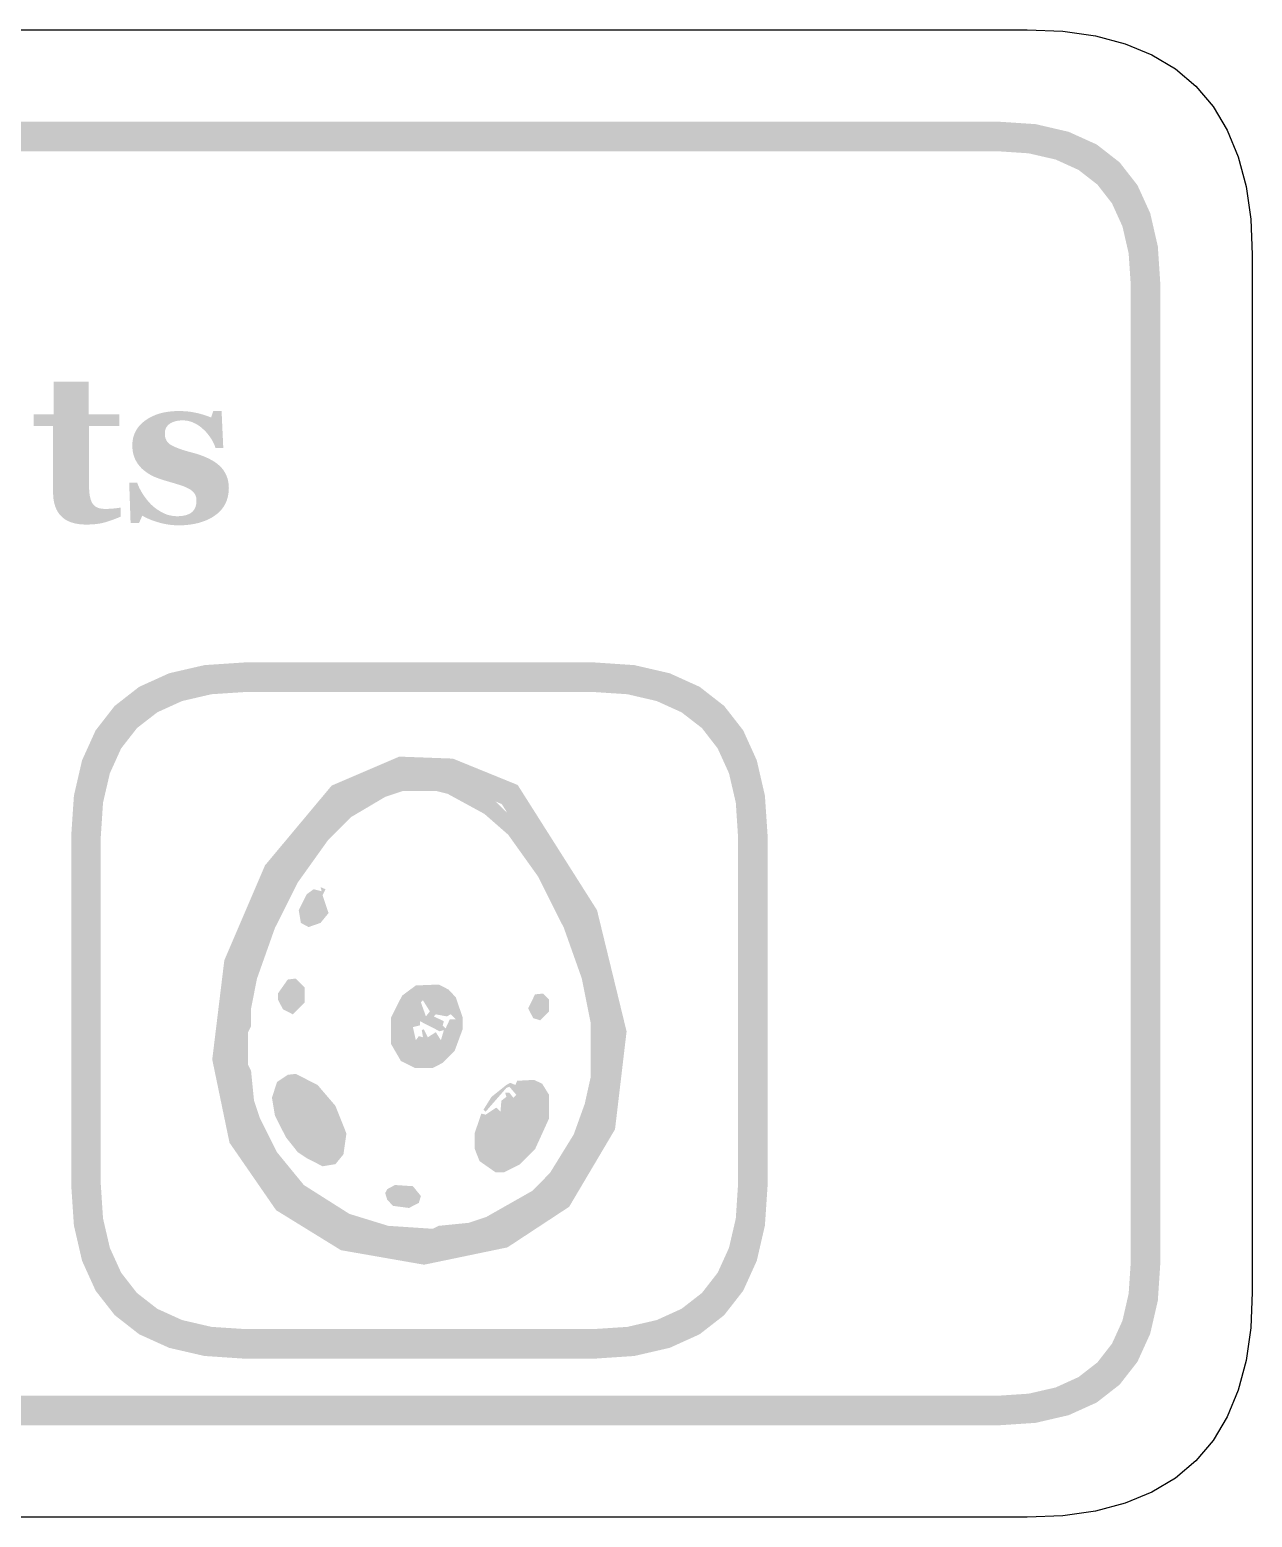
# Model space of a CAD drawing. Header units: millimetres. Extents: x 4 to 272, y 4 to 144.
# Drawn here: x 51.54 to 68.04, y 27.96 to 48.04 of the extents above; entities that cross this region are included whole.
import ezdxf

# ---------------------------------------------------------------- set-up
doc = ezdxf.new("R2010")
doc.units = ezdxf.units.MM
doc.layers.add('CUT', color=1, linetype='Continuous')
doc.layers.add('RASTER', color=7, linetype='Continuous')

msp = doc.modelspace()

# ---------------------------------------------------------------- hatches: boundary and pattern name
at = {"layer": 'RASTER'}
h = msp.add_hatch(color=7, dxfattribs=at)
h.paths.add_polyline_path([(5.2, 44.6), (5.234, 45.116), (5.337, 45.563), (5.509, 45.941), (5.75, 46.25), (6.059, 46.491), (6.438, 46.662), (6.884, 46.766), (7.4, 46.8), (64.6, 46.8), (65.116, 46.766), (65.563, 46.662), (65.941, 46.491), (66.25, 46.25), (66.491, 45.941), (66.663, 45.563), (66.766, 45.116), (66.8, 44.6), (66.8, 31.4), (66.766, 30.884), (66.663, 30.438), (66.491, 30.059), (66.25, 29.75), (65.941, 29.509), (65.563, 29.338), (65.116, 29.234), (64.6, 29.2), (7.4, 29.2), (6.884, 29.234), (6.438, 29.338), (6.059, 29.509), (5.75, 29.75), (5.509, 30.059), (5.337, 30.438), (5.234, 30.884), (5.2, 31.4)])
h.paths.add_polyline_path([(5.6, 44.6), (5.6, 31.4), (5.628, 30.978), (5.712, 30.613), (5.853, 30.303), (6.05, 30.05), (6.303, 29.853), (6.612, 29.712), (6.978, 29.628), (7.4, 29.6), (64.6, 29.6), (65.022, 29.628), (65.387, 29.712), (65.697, 29.853), (65.95, 30.05), (66.147, 30.303), (66.288, 30.612), (66.372, 30.978), (66.4, 31.4), (66.4, 44.6), (66.372, 45.022), (66.288, 45.387), (66.147, 45.697), (65.95, 45.95), (65.697, 46.147), (65.387, 46.288), (65.022, 46.372), (64.6, 46.4), (7.4, 46.4), (6.978, 46.372), (6.612, 46.288), (6.303, 46.147), (6.05, 45.95), (5.853, 45.697), (5.712, 45.387), (5.628, 45.022), (5.6, 44.6)], flags=0)
for points in [[(52.767, 41.467), (52.744, 41.457), (52.72, 41.447), (52.695, 41.438), (52.67, 41.428), (52.645, 41.419), (52.619, 41.41), (52.593, 41.402), (52.567, 41.393), (52.539, 41.386), (52.51, 41.379), (52.48, 41.373), (52.448, 41.369), (52.415, 41.365), (52.38, 41.363), (52.344, 41.361), (52.306, 41.36), (52.251, 41.362), (52.199, 41.367), (52.151, 41.376), (52.107, 41.388), (52.066, 41.404), (52.029, 41.423), (51.996, 41.446), (51.967, 41.472), (51.941, 41.501), (51.918, 41.533), (51.899, 41.569), (51.884, 41.607), (51.872, 41.648), (51.863, 41.692), (51.858, 41.74), (51.856, 41.79), (51.856, 42.689), (51.593, 42.689), (51.593, 42.847), (51.862, 42.847), (51.862, 43.291), (52.338, 43.291), (52.338, 42.847), (52.748, 42.847), (52.748, 42.689), (52.341, 42.689), (52.341, 41.886), (52.342, 41.845), (52.344, 41.807), (52.348, 41.772), (52.353, 41.74), (52.36, 41.711), (52.368, 41.685), (52.378, 41.663), (52.389, 41.643), (52.402, 41.626), (52.417, 41.612), (52.435, 41.599), (52.455, 41.589), (52.478, 41.581), (52.503, 41.576), (52.53, 41.573), (52.559, 41.571), (52.57, 41.571), (52.581, 41.572), (52.593, 41.572), (52.607, 41.573), (52.621, 41.574), (52.636, 41.575), (52.652, 41.576), (52.669, 41.577), (52.686, 41.579), (52.702, 41.58), (52.716, 41.582), (52.729, 41.583), (52.74, 41.585), (52.751, 41.587), (52.76, 41.589), (52.767, 41.59)], [(53.548, 41.35), (53.513, 41.351), (53.477, 41.353), (53.442, 41.356), (53.408, 41.361), (53.373, 41.367), (53.339, 41.374), (53.304, 41.382), (53.271, 41.392), (53.238, 41.402), (53.207, 41.413), (53.177, 41.424), (53.15, 41.435), (53.125, 41.446), (53.101, 41.457), (53.08, 41.469), (53.06, 41.481), (53.016, 41.381), (52.902, 41.381), (52.883, 41.927), (52.99, 41.927), (52.996, 41.911), (53.003, 41.893), (53.011, 41.876), (53.019, 41.857), (53.029, 41.838), (53.039, 41.819), (53.051, 41.799), (53.063, 41.779), (53.076, 41.758), (53.09, 41.738), (53.104, 41.719), (53.118, 41.7), (53.133, 41.682), (53.148, 41.664), (53.164, 41.647), (53.18, 41.63), (53.198, 41.614), (53.216, 41.598), (53.235, 41.583), (53.254, 41.569), (53.274, 41.556), (53.295, 41.543), (53.316, 41.53), (53.338, 41.519), (53.36, 41.508), (53.383, 41.499), (53.406, 41.491), (53.43, 41.485), (53.454, 41.48), (53.478, 41.476), (53.503, 41.474), (53.528, 41.473), (53.56, 41.474), (53.59, 41.476), (53.618, 41.481), (53.644, 41.486), (53.668, 41.494), (53.689, 41.502), (53.709, 41.513), (53.726, 41.525), (53.741, 41.539), (53.755, 41.555), (53.766, 41.572), (53.775, 41.591), (53.782, 41.612), (53.787, 41.635), (53.79, 41.659), (53.791, 41.686), (53.791, 41.7), (53.789, 41.714), (53.787, 41.727), (53.784, 41.739), (53.78, 41.751), (53.775, 41.762), (53.769, 41.772), (53.762, 41.782), (53.754, 41.792), (53.746, 41.801), (53.737, 41.809), (53.727, 41.818), (53.717, 41.826), (53.706, 41.834), (53.694, 41.841), (53.681, 41.848), (53.667, 41.855), (53.652, 41.862), (53.637, 41.869), (53.622, 41.875), (53.606, 41.881), (53.59, 41.887), (53.573, 41.893), (53.556, 41.898), (53.539, 41.903), (53.52, 41.909), (53.501, 41.915), (53.48, 41.921), (53.459, 41.927), (53.436, 41.934), (53.413, 41.941), (53.388, 41.948), (53.364, 41.955), (53.34, 41.963), (53.318, 41.97), (53.296, 41.977), (53.275, 41.985), (53.255, 41.992), (53.236, 42), (53.218, 42.007), (53.2, 42.015), (53.182, 42.024), (53.164, 42.035), (53.145, 42.046), (53.127, 42.058), (53.108, 42.072), (53.09, 42.086), (53.071, 42.102), (53.054, 42.116), (53.039, 42.132), (53.025, 42.148), (53.011, 42.165), (52.998, 42.182), (52.987, 42.201), (52.975, 42.22), (52.965, 42.239), (52.956, 42.26), (52.948, 42.282), (52.941, 42.304), (52.935, 42.328), (52.931, 42.352), (52.928, 42.378), (52.926, 42.404), (52.926, 42.431), (52.928, 42.482), (52.936, 42.53), (52.95, 42.575), (52.969, 42.618), (52.993, 42.659), (53.023, 42.697), (53.058, 42.732), (53.099, 42.765), (53.144, 42.795), (53.193, 42.821), (53.244, 42.843), (53.3, 42.861), (53.358, 42.875), (53.42, 42.885), (53.485, 42.891), (53.554, 42.893), (53.587, 42.892), (53.619, 42.891), (53.651, 42.889), (53.682, 42.886), (53.712, 42.882), (53.742, 42.877), (53.771, 42.872), (53.799, 42.866), (53.827, 42.859), (53.853, 42.852), (53.878, 42.845), (53.902, 42.837), (53.925, 42.83), (53.947, 42.822), (53.968, 42.814), (53.988, 42.806), (54.018, 42.893), (54.13, 42.893), (54.153, 42.393), (54.049, 42.393), (54.035, 42.431), (54.019, 42.467), (54, 42.502), (53.979, 42.535), (53.956, 42.567), (53.931, 42.598), (53.903, 42.628), (53.873, 42.656), (53.842, 42.682), (53.81, 42.704), (53.777, 42.723), (53.744, 42.739), (53.71, 42.751), (53.676, 42.76), (53.641, 42.765), (53.605, 42.767), (53.578, 42.766), (53.552, 42.764), (53.527, 42.76), (53.505, 42.755), (53.483, 42.748), (53.463, 42.74), (53.445, 42.731), (53.428, 42.72), (53.413, 42.708), (53.4, 42.694), (53.389, 42.68), (53.38, 42.664), (53.373, 42.647), (53.368, 42.629), (53.365, 42.61), (53.364, 42.589), (53.365, 42.563), (53.369, 42.538), (53.377, 42.515), (53.387, 42.494), (53.4, 42.474), (53.417, 42.457), (53.436, 42.442), (53.458, 42.428), (53.483, 42.416), (53.51, 42.404), (53.539, 42.392), (53.571, 42.38), (53.606, 42.368), (53.642, 42.357), (53.681, 42.346), (53.722, 42.335), (53.786, 42.317), (53.845, 42.298), (53.899, 42.277), (53.949, 42.255), (53.995, 42.231), (54.037, 42.206), (54.074, 42.179), (54.106, 42.151), (54.135, 42.121), (54.159, 42.089), (54.18, 42.054), (54.197, 42.018), (54.211, 41.98), (54.22, 41.94), (54.226, 41.898), (54.228, 41.854), (54.225, 41.796), (54.216, 41.741), (54.201, 41.689), (54.181, 41.641), (54.154, 41.596), (54.122, 41.555), (54.084, 41.517), (54.04, 41.482), (53.991, 41.451), (53.938, 41.424), (53.882, 41.402), (53.823, 41.383), (53.759, 41.369), (53.693, 41.358), (53.622, 41.352), (53.548, 41.35)]]:
    msp.add_hatch(color=7, dxfattribs=at).paths.add_polyline_path(points)
h = msp.add_hatch(color=7, dxfattribs=at)
h.paths.add_polyline_path([(52.1, 37.15), (52.137, 37.701), (52.247, 38.178), (52.43, 38.582), (52.687, 38.912), (53.018, 39.17), (53.422, 39.353), (53.899, 39.463), (54.45, 39.5), (59.15, 39.5), (59.701, 39.463), (60.178, 39.353), (60.582, 39.17), (60.913, 38.912), (61.17, 38.582), (61.353, 38.178), (61.463, 37.701), (61.5, 37.15), (61.5, 32.45), (61.463, 31.899), (61.353, 31.422), (61.17, 31.018), (60.912, 30.687), (60.582, 30.43), (60.178, 30.247), (59.701, 30.137), (59.15, 30.1), (54.45, 30.1), (53.899, 30.137), (53.422, 30.247), (53.018, 30.43), (52.688, 30.688), (52.43, 31.018), (52.247, 31.422), (52.137, 31.899), (52.1, 32.45)])
h.paths.add_polyline_path([(52.5, 37.15), (52.5, 32.45), (52.53, 31.993), (52.622, 31.597), (52.774, 31.262), (52.987, 30.988), (53.262, 30.774), (53.597, 30.622), (53.993, 30.53), (54.45, 30.5), (59.15, 30.5), (59.607, 30.53), (60.003, 30.622), (60.338, 30.774), (60.613, 30.988), (60.826, 31.262), (60.978, 31.597), (61.07, 31.993), (61.1, 32.45), (61.1, 37.15), (61.07, 37.607), (60.978, 38.003), (60.826, 38.338), (60.613, 38.613), (60.338, 38.826), (60.003, 38.978), (59.607, 39.07), (59.15, 39.1), (54.45, 39.1), (53.993, 39.07), (53.597, 38.978), (53.262, 38.826), (52.988, 38.613), (52.774, 38.338), (52.622, 38.003), (52.53, 37.607), (52.5, 37.15)], flags=0)
h = msp.add_hatch(color=7, dxfattribs=at)
h.paths.add_polyline_path([(56.529, 38.228), (57.252, 38.201), (58.126, 37.845), (59.197, 36.155), (59.596, 34.518), (59.44, 33.197), (58.821, 32.151), (57.988, 31.603), (56.863, 31.369), (55.741, 31.565), (54.866, 32.105), (54.237, 33.016), (54.004, 34.139), (54.167, 35.479), (54.716, 36.76), (55.616, 37.837)])
h.paths.add_polyline_path([(56.589, 37.905), (55.812, 37.573), (54.992, 36.591), (54.479, 35.395), (54.328, 34.153), (54.537, 33.144), (55.091, 32.342), (55.857, 31.869), (56.858, 31.695), (57.864, 31.904), (58.583, 32.377), (59.13, 33.301), (59.272, 34.498), (58.899, 36.029), (57.911, 37.588), (57.184, 37.883), (56.589, 37.905)], flags=0)
h = msp.add_hatch(color=7, dxfattribs=at)
h.paths.add_polyline_path([(56.51, 37.954), (57.102, 37.966), (57.343, 37.885), (57.837, 37.616), (58.28, 37.174), (58.561, 36.772), (58.871, 36.197), (59.152, 35.473), (59.313, 34.789), (59.313, 33.824), (59.273, 33.623), (59.072, 33.02), (58.883, 32.686), (58.4, 32.163), (58.159, 32.002), (57.785, 31.813), (57.182, 31.653), (56.458, 31.653), (56.257, 31.693), (55.775, 31.854), (55.36, 32.083), (54.999, 32.364), (54.757, 32.646), (54.407, 33.342), (54.287, 33.824), (54.287, 34.709), (54.327, 34.789), (54.367, 35.191), (54.488, 35.593), (54.838, 36.41), (55.159, 36.932), (55.602, 37.455), (56.044, 37.777)])
h.paths.add_polyline_path([(56.579, 37.765), (56.338, 37.684), (55.883, 37.415), (55.561, 37.093), (55.159, 36.53), (54.85, 35.915), (54.608, 35.232), (54.528, 34.829), (54.528, 34.588), (54.488, 34.508), (54.488, 34.065), (54.528, 33.985), (54.568, 33.583), (54.649, 33.342), (54.878, 32.887), (55.24, 32.445), (55.855, 32.055), (56.378, 31.894), (56.981, 31.854), (57.061, 31.894), (57.463, 31.934), (57.705, 32.015), (58.32, 32.364), (58.561, 32.606), (58.883, 33.128), (59.032, 33.543), (59.112, 33.905), (59.112, 34.628), (58.992, 35.232), (58.75, 35.915), (58.4, 36.611), (57.998, 37.174), (57.677, 37.455), (57.182, 37.725), (57.021, 37.765)], flags=0)
h.paths.add_polyline_path([(55.465, 36.466), (55.533, 36.438), (55.493, 36.357), (55.574, 36.116), (55.465, 35.983), (55.304, 35.927), (55.2, 35.983), (55.171, 36.156), (55.28, 36.37), (55.372, 36.438), (55.481, 36.41)], flags=0)
h.paths.add_polyline_path([(55.023, 35.219), (55.131, 35.232), (55.252, 35.111), (55.252, 34.91), (55.091, 34.749), (54.958, 34.817), (54.89, 34.95), (54.89, 35.03)], flags=0)
h.paths.add_polyline_path([(56.752, 35.139), (57.061, 35.151), (57.194, 35.083), (57.291, 34.978), (57.383, 34.709), (57.383, 34.548), (57.275, 34.254), (57.114, 34.094), (56.981, 34.025), (56.74, 34.025), (56.551, 34.118), (56.418, 34.347), (56.418, 34.709), (56.567, 35.002)], flags=0)
h.paths.add_polyline_path([(58.36, 35.018), (58.469, 35.03), (58.549, 34.95), (58.549, 34.789), (58.429, 34.669), (58.336, 34.697), (58.268, 34.829)], flags=0)
h.paths.add_polyline_path([(56.848, 34.938), (56.82, 34.91), (56.888, 34.721), (56.941, 34.789)], flags=0)
h.paths.add_polyline_path([(57.021, 34.749), (56.993, 34.721), (57.13, 34.656), (57.114, 34.6), (57.154, 34.56), (57.21, 34.681), (57.291, 34.681), (57.222, 34.749), (57.17, 34.721)], flags=0)
h.paths.add_polyline_path([(56.808, 34.656), (56.808, 34.6), (56.712, 34.576), (56.752, 34.399), (56.792, 34.455), (56.848, 34.439), (56.832, 34.536), (56.86, 34.548), (56.913, 34.439), (57.021, 34.508), (57.09, 34.399), (57.13, 34.536), (57.073, 34.52)], flags=0)
h.paths.add_polyline_path([(55.023, 33.933), (55.131, 33.945), (55.425, 33.796), (55.666, 33.514), (55.815, 33.14), (55.775, 32.859), (55.666, 32.726), (55.493, 32.698), (55.28, 32.807), (55.159, 32.887), (54.999, 33.088), (54.85, 33.382), (54.81, 33.623), (54.878, 33.836)], flags=0)
h.paths.add_polyline_path([(58.119, 33.852), (58.348, 33.864), (58.457, 33.812), (58.549, 33.663), (58.549, 33.342), (58.36, 32.927), (58.159, 32.726), (57.946, 32.618), (57.825, 32.618), (57.612, 32.767), (57.544, 32.939), (57.544, 33.14), (57.636, 33.41), (57.693, 33.394), (57.837, 33.49), (57.894, 33.434), (57.906, 33.583), (57.974, 33.635), (57.958, 33.691), (58.014, 33.691), (58.067, 33.623), (58.107, 33.663), (58.014, 33.772), (57.974, 33.756), (57.693, 33.434), (57.665, 33.462), (57.773, 33.635), (57.974, 33.796), (58.026, 33.824), (58.095, 33.796)], flags=0)
h.paths.add_polyline_path([(56.47, 32.445), (56.712, 32.429), (56.82, 32.296), (56.792, 32.204), (56.659, 32.135), (56.446, 32.163), (56.366, 32.244), (56.338, 32.336), (56.366, 32.389)], flags=0)

# ---------------------------------------------------------------- linework, layer by layer
at = {"layer": 'CUT'}
msp.add_lwpolyline([(6.999, 48.04), (65.001, 48.04), (65.483, 48.019), (65.925, 47.956), (66.325, 47.851), (66.685, 47.703), (67.003, 47.512), (67.278, 47.278), (67.512, 47.003), (67.703, 46.685), (67.851, 46.325), (67.956, 45.925), (68.019, 45.483), (68.04, 45.001), (68.04, 30.999), (68.019, 30.517), (67.956, 30.075), (67.851, 29.675), (67.703, 29.315), (67.512, 28.997), (67.278, 28.722), (67.003, 28.488), (66.685, 28.297), (66.325, 28.149), (65.925, 28.044), (65.483, 27.981), (65.001, 27.96), (6.999, 27.96)], dxfattribs=at)

doc.saveas('drawing.dxf')
